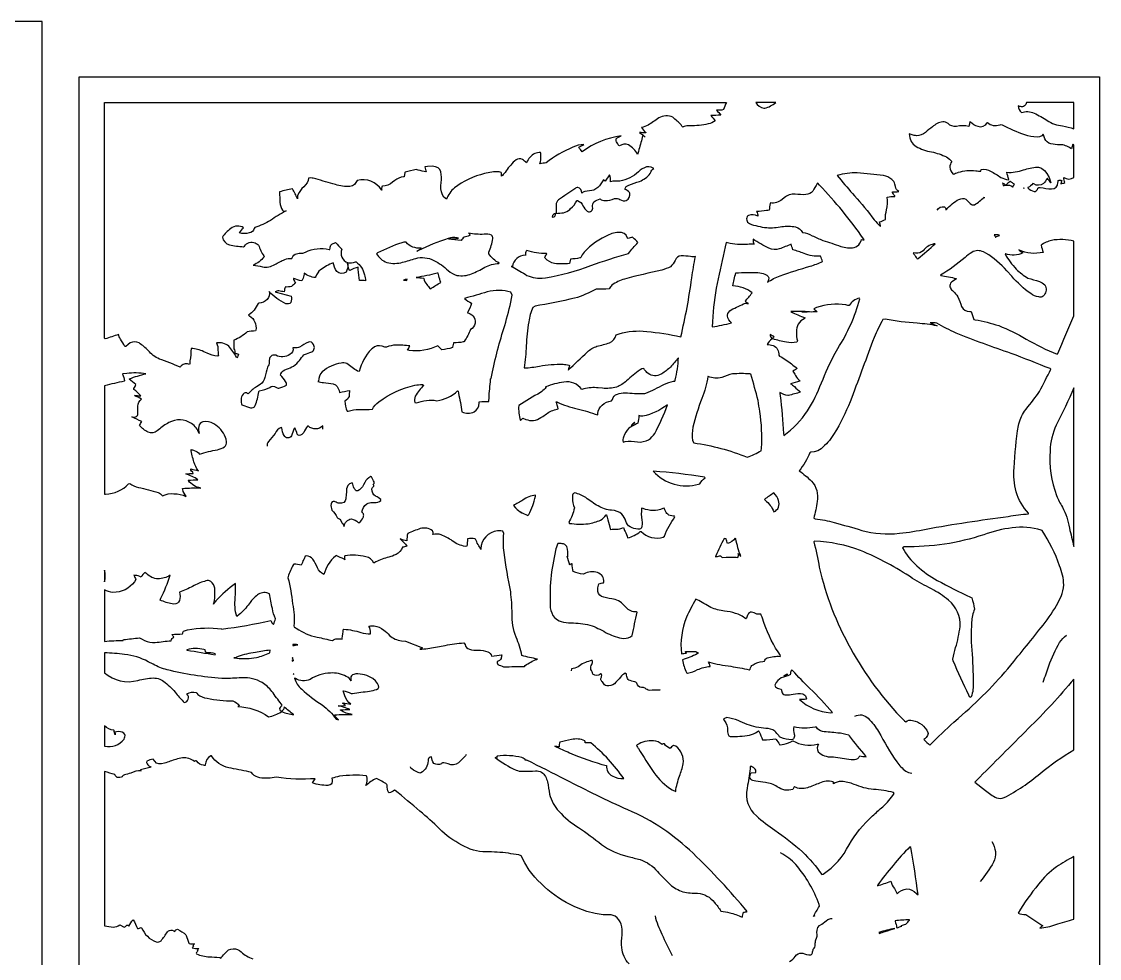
# Model space of a CAD drawing. Extents: x 1.4 to 96.1, y 1 to 80.1.
# Drawn here: x 52.53 to 73.66, y 61.79 to 80.15 of the extents above; entities that cross this region are included whole.
import ezdxf

# ---------------------------------------------------------------- set-up
doc = ezdxf.new("R2010")
doc.units = 0
doc.linetypes.add('0', pattern=[0])
doc.layers.add('1', color=7, linetype='0')

msp = doc.modelspace()

# ---------------------------------------------------------------- linework, layer by layer
at = {"layer": '1'}
for points in [[(52.935673, 80.146736), (22.935673, 80.146736), (22.935673, 80.118958), (22.921783, 80.118958), (22.921783, 42.118965), (52.921783, 42.118965), (52.921783, 42.146744), (52.935673, 42.146744)], [(53.658428, 79.063171), (73.65844, 79.063171), (73.65844, 42.063171), (53.658428, 42.063171)], [(72.177856, 76.87899), (72.182831, 76.883568), (72.170959, 76.884499)], [(57.850315, 67.675064), (57.852451, 67.675941), (57.839401, 67.682526), (57.837242, 67.68158), (57.837177, 67.675362)]]:
    msp.add_lwpolyline(points, close=True, dxfattribs=at)
for points in [[(58.050533, 75.12278, -0.049595), (58.020737, 75.069229, -0.049245), (57.865051, 75.11097), (57.859329, 75.110138), (57.859703, 75.09993, 0.077264), (57.902355, 75.025192, 0.053317), (57.823505, 74.955223, -0.051229), (57.700489, 74.94706, 0.032043), (57.675652, 74.854752, -0.094508), (57.57077, 74.874664, -0.004798), (57.502247, 74.855324, 0.045512), (57.519211, 74.846756), (57.817642, 74.77002, -0.144797), (57.80682, 74.643379, -0.321321), (57.709084, 74.620293, -0.102486), (57.382565, 74.858162, -0.29112), (57.344238, 74.705017, -0.218064), (57.178814, 74.631302), (57.164391, 74.623245, -0.149543), (56.980057, 74.396164), (56.999985, 74.381485, -0.299692), (57.121857, 74.101738), (57.114746, 74.087318, 0.034607), (56.950001, 74.068398), (56.95145, 74.067696), (56.952896, 74.066971, -0.097097), (56.691734, 73.904053), (56.688377, 73.893074, -0.023697), (56.688938, 73.741592), (56.69096, 73.733688, -0.31141), (56.703384, 73.6408, -0.148226), (56.783772, 73.629059, -0.024896), (56.752277, 73.561607), (56.740845, 73.575356, 0.060445), (56.59058, 73.784485, 0.233806), (56.350258, 73.851318, -0.129713), (56.379932, 73.700958, 0.049421), (56.389767, 73.60186), (56.375263, 73.59407, -0.100278), (56.166565, 73.650055), (56.100761, 73.679726, 0.114384), (55.853909, 73.741806, -0.023086), (55.831146, 73.497749), (55.829933, 73.468887), (55.830574, 73.440002), (55.824337, 73.429489, 0.292603), (55.65855, 73.401878), (55.649052, 73.390221), (55.641052, 73.37748, 0.008624), (55.230534, 73.536217, -0.110827), (55.012527, 73.701279, 0.053958), (54.832359, 73.849937, 0.24202), (54.659595, 73.850044), (54.616169, 73.823318), (54.570377, 73.78434), (54.551552, 73.781693, 0.053782), (54.466908, 73.926117, -0.077736), (54.431561, 74.018013, -0.010001), (54.166096, 73.929512), (54.158424, 73.94603), (54.158428, 78.563171), (66.304878, 78.563171), (66.348244, 78.559105, 0.058383), (66.28981, 78.421715, -0.107413), (66.152763, 78.411949, -0.018889), (66.236412, 78.313087, 0.004024), (66.039314, 78.304039, -0.080648), (66.124336, 78.203781, -0.119558), (65.990341, 78.143326, -0.0675), (65.630745, 78.106995, 0.036114), (65.516472, 78.093315), (65.499107, 78.085564), (65.49012, 78.078468, 0.06816), (65.33812, 78.232841), (65.317924, 78.252426), (65.298637, 78.272911, 0.223538), (65.020584, 78.260513, -0.03221), (64.813332, 78.118568, -0.053485), (64.682892, 78.069801, 0.097301), (64.76545, 77.972923), (64.766174, 77.968834, -0.034458), (64.641296, 77.97506, -0.064276), (64.753372, 77.882744, 0.115127), (64.70285, 77.911064, -0.03205), (64.630066, 77.64212), (64.620483, 77.600975), (64.612999, 77.559395), (64.6063, 77.545631, 0.126721), (64.428711, 77.730064, 0.273526), (64.253014, 77.712555), (64.239418, 77.716194, -0.004907), (64.191986, 77.791878, -0.115452), (64.182678, 77.85228, -0.003347), (64.281128, 77.906212, 0.126167), (63.517254, 77.596779, -0.00882), (63.453979, 77.685349, 0.038876), (63.552917, 77.741623, 0.089376), (63.337879, 77.68396, 0.076552), (62.813244, 77.376312, 0.017527), (62.689224, 77.362671, 0.147579), (62.708, 77.513405, -0.033437), (62.709805, 77.570297), (62.703964, 77.581993, 0.243181), (62.49622, 77.488266, 0.090626), (62.427933, 77.380905, 0.022286), (62.346451, 77.444229, 0.269336), (62.224026, 77.437088), (62.192268, 77.414932, 0.051443), (62.006367, 77.192162, -0.038961), (61.935669, 77.116287, 0.177028), (61.929546, 77.192223), (61.893806, 77.20015, 0.085889), (61.602276, 77.168648, 0.103462), (61.014408, 76.889992, 0.125181), (60.857197, 76.666336), (60.809826, 76.707092), (60.778316, 76.754883, -0.134374), (60.754539, 76.991447, 0.077391), (60.747204, 77.204239), (60.727184, 77.245544), (60.693859, 77.278381), (60.644314, 77.301201), (60.575626, 77.312454), (60.484886, 77.310593), (60.434776, 77.300522, 0.044583), (60.462456, 77.200912, -0.004491), (60.304504, 77.235115, 0.166523), (60.264462, 77.248146, 0.029639), (60.046413, 77.195709), (60.044083, 77.190193), (60.027069, 77.108154), (60.014782, 77.103569, 0.150234), (59.848289, 77.033981), (59.802284, 76.998947, -0.169735), (59.604923, 76.920036), (59.594627, 76.916214, 0.162789), (59.588795, 76.845161, 0.328495), (59.107807, 77.03347), (59.083672, 76.995827), (59.055973, 76.956261), (59.0163, 76.930389), (58.966293, 76.916534, -0.099774), (58.681297, 76.952934, -0.007446), (58.296516, 77.065948, 0.025228), (58.198631, 77.083763), (58.156059, 77.081406, -0.193421), (58.061161, 76.910927, 0.097762), (57.945766, 76.753975, 0.109995), (57.938423, 76.677094, 0.018775), (57.840263, 76.870209, 0.028552), (57.588806, 76.812019), (57.582947, 76.797897, -0.044024), (57.594364, 76.606659, 0.109228), (57.641682, 76.448929, 0.228874), (57.718552, 76.43779, 0.033027), (57.40847, 76.252434, -0.057774), (57.104465, 76.11216), (57.092415, 76.093742, -0.289176), (56.991302, 76.00499, -0.150979), (56.79882, 76.010124, 0.002862), (56.882652, 76.107742, 0.326331), (56.630234, 76.09256, 0.079127), (56.466248, 75.923805, 0.274777), (56.603661, 75.771057, 0.022841), (56.878906, 75.734772), (56.901672, 75.744797, -0.389929), (57.110355, 75.808983, -0.094371), (57.174343, 75.768707, 0.069419), (57.281345, 75.555199), (57.282276, 75.538765, -0.142363), (57.067814, 75.375847, -0.042037), (57.252026, 75.341522, 0.175166), (57.493237, 75.386086, -0.011137), (57.690517, 75.48748, -0.116125), (57.827179, 75.502937), (57.835823, 75.516296, -0.281247), (57.91848, 75.598518, -0.108926), (58.025925, 75.611107, 0.128747), (58.093948, 75.629845, -0.17045), (58.562481, 75.681641), (58.573032, 75.683121, -0.031503), (58.593548, 75.769112, -0.07), (58.684322, 75.817749, 0.012088), (58.807335, 75.685463, 0.415455), (58.917992, 75.423965, 0.031343), (58.923203, 75.385033, 0.026286), (58.918938, 75.423355, 0.162113), (59.076519, 75.436829), (59.086666, 75.437263, -0.186899), (59.249828, 75.187492, -0.04084), (59.273212, 75.066879, 0.084464), (59.152832, 75.074638, 0.026628), (59.128723, 75.287262), (59.128265, 75.310158), (59.129803, 75.333, 0.062142), (58.963692, 75.271004), (58.95747, 75.273155, -0.048058), (58.92326, 75.383942, -0.137793), (58.892582, 75.240372, -0.391107), (58.707256, 75.2509, -0.091585), (58.638485, 75.423187, 0.053324), (58.389679, 75.283607, 0.132764), (58.297028, 75.150223), (58.285503, 75.129776, -0.123424), (58.067116, 75.21981, -0.104259)], [(66.922798, 78.563171, 0.231242), (67.082039, 78.449593), (67.099037, 78.450401, 0.13066), (67.312332, 78.563171)], [(73.15844, 78.563171), (72.226364, 78.563171, -0.480234), (72.109993, 78.480057, -0.094378), (72.065857, 78.496315, 0.198715), (72.129349, 78.364311, -0.217458), (72.378204, 78.351555, -0.051598), (72.635071, 78.205521, 0.106896), (72.932823, 78.103363, -0.036415), (73.15844, 78.045021)], [(73.15844, 77.726151), (73.158287, 77.734085, 0.029131), (73.133827, 77.745384), (73.110214, 77.654884), (73.096748, 77.660675, 0.177581), (72.881004, 77.732262, -0.030752), (72.70459, 77.751678, -0.227137), (72.590721, 77.852142), (72.570999, 77.909241), (72.555557, 77.93824), (72.527763, 77.907333), (72.486702, 77.889473), (72.434464, 77.883141, -0.080361), (72.195976, 77.930519, -0.041671), (71.759827, 78.116631), (71.728592, 78.124817), (71.707436, 78.118996, -0.279011), (71.464035, 78.163055), (71.444908, 78.153984, -0.404322), (71.279411, 78.091499, -0.123967), (71.128761, 78.177727), (71.119698, 78.180565, 0.002698), (71.099152, 78.093079, 0.091394), (70.855019, 78.092575, -0.222135), (70.69165, 78.147339, 0.15809), (70.586098, 78.184151, 0.135193), (70.385254, 78.084885, 0.009274), (70.246841, 77.97525, -0.14954), (70.071838, 77.911331, -0.088346), (69.986076, 77.926582), (69.930161, 77.949211), (69.940132, 77.865852), (69.967339, 77.797951), (70.009392, 77.743362), (70.063904, 77.699913, 0.083468), (70.366226, 77.593964, -0.059029), (70.662483, 77.49437), (70.72184, 77.454048), (70.762886, 77.407082, 0.115011), (70.724304, 77.293678, 0.152912), (70.788635, 77.158646, -0.003196), (70.890862, 77.190987), (70.889839, 77.19381, -0.10787), (71.235512, 77.221214, 0.00168), (71.33429, 77.214821), (71.341255, 77.249573, -0.162987), (71.524696, 77.215828, -0.028494), (71.726624, 77.092995, 0.103303), (71.877075, 77.048721), (71.880173, 77.054443, 0.032046), (71.841011, 77.193275, 0.100706), (72.172905, 77.241623, -0.062008), (72.436714, 77.295197, -0.113355), (72.530899, 77.268944), (72.580299, 77.231125), (72.626564, 77.172707), (72.669838, 77.090569), (72.70755, 76.989609, -0.011202), (72.637146, 77.072487), (72.630943, 77.073135, -0.087569), (72.560677, 76.973145, -0.323417), (72.370857, 76.965828), (72.351006, 76.974846, -0.151455), (72.256897, 76.895119), (72.256516, 76.888695, 0.139755), (72.378136, 76.818642, 0.322527), (72.442505, 76.85936), (72.451317, 76.882484), (72.467583, 76.898888), (72.498718, 76.897469, 0.031902), (72.721352, 76.867935, 0.413605), (72.845924, 76.992828), (72.84626, 77.009666), (72.849129, 77.035889, -0.053052), (72.920738, 77.035019, -0.001858), (72.901695, 76.970078, 0.077117), (72.978157, 76.991295, -0.052173), (72.959763, 77.091736, 0.297599), (73.15844, 77.091316)], [(63.008976, 76.468582, -0.047439), (63.006367, 76.39106), (62.998055, 76.384689, 0.34404), (62.930592, 76.323105), (62.933941, 76.314178, 0.37778), (63.005493, 76.386223, -0.020853), (63.155132, 76.402481, 0.161096), (63.274429, 76.468063), (63.292358, 76.484077, 0.128554), (63.412369, 76.63604, -0.206621), (63.425915, 76.640335, -0.224007), (63.533737, 76.537933, 0.085828), (63.619465, 76.429367, 0.693821), (63.721416, 76.515671, -0.209319), (63.748146, 76.612953, -0.074829), (63.872684, 76.675659, 0.256811), (63.969219, 76.638901, 0.091282), (64.152336, 76.680016, -0.214146), (64.259346, 76.658966, 0.184766), (64.384315, 76.640297, 0.317387), (64.453354, 76.786217), (64.447853, 76.79641, 0.10385), (64.353363, 76.863258, -0.241301), (64.434181, 76.942268, -0.037487), (64.642365, 77.016617, 0.127734), (64.854042, 77.167435), (64.861069, 77.180298), (64.866562, 77.193893, -0.216689), (64.921722, 77.270515), (64.870857, 77.29319), (64.824646, 77.302063), (64.782249, 77.299164, 0.136729), (64.624718, 77.201378, -0.147778), (64.25473, 77.021629, 0.060338), (64.074524, 77.010025, 0.154755), (64.054565, 77.143539), (63.972675, 77.020927), (63.970619, 77.020309), (63.939053, 77.047134, 0.036089), (63.88652, 76.965355, -0.123372), (63.750256, 76.845352, -0.026971), (63.568661, 76.816986, 0.114129), (63.509029, 76.788315, 0.373799), (63.435257, 76.897026, 0.269741), (63.375416, 76.870071, 0.000848), (63.056633, 76.655708, 0.226061), (63.008389, 76.551598, 0.059921)], [(68.519279, 77.133018), (68.558571, 77.084846, 0.017876), (68.859062, 76.734947, -0.011472), (69.24556, 76.264282, 0.014036), (69.364998, 76.132156, 0.08073), (69.348434, 76.220512, 0.019373), (69.461761, 76.270348, -0.070733), (69.485863, 76.459702, 0.084553), (69.495987, 76.704506, -0.057234), (69.648743, 76.722969), (69.645302, 76.729729, -0.129531), (69.604996, 76.795441), (69.603592, 76.809311, 0.0773), (69.724106, 76.820671, -0.249759), (69.658264, 76.914993), (69.647865, 76.958313, 0.225965), (69.586586, 77.051918, 0.126334), (69.426056, 77.131905, 0.010575), (68.912399, 77.181328, 0.077628)], [(67.13665, 76.110924, 0.06957), (67.43428, 76.131599, -0.074618), (67.700638, 76.126099, -0.207393), (67.838394, 76.013176, -0.102489), (68.028313, 75.952271, 0.007656), (68.236916, 75.859337, -0.010309), (68.587646, 75.742989, 0.120306), (68.851059, 75.720551, 0.186092), (68.960655, 75.80452), (68.984566, 75.853867), (68.995064, 75.878098, 0.075413), (69.043526, 75.869209), (69.030403, 75.892265, 0.043786), (68.168594, 76.942146), (68.136314, 76.979416), (68.12603, 76.972191, 0.004668), (68.039543, 76.825027, -0.233506), (67.905724, 76.757889, -0.05811), (67.694565, 76.767372, 0.206499), (67.479568, 76.692825), (67.439659, 76.660896, -0.212614), (67.208199, 76.592796), (67.202209, 76.585602, 0.012736), (67.185272, 76.448967, -0.029691), (67.131569, 76.446609, -0.050977), (66.937302, 76.426193, -0.155326), (66.960487, 76.333862, 0.20338), (66.779785, 76.350357), (66.76873, 76.343239, 0.501789), (66.796654, 76.189064, 0.069314)], [(71.768524, 76.93605, 0.088696), (71.8153, 76.944992, 0.054388), (71.759598, 76.984673, -0.060268)], [(71.989677, 76.9506), (71.99366, 76.956474, -0.017035), (71.909393, 77.014153), (71.89872, 77.013382, 0.010491), (71.825806, 76.943039, -0.181818), (71.962029, 76.912262), (71.969139, 76.911079, -0.140202)], [(60.311066, 75.660324), (60.276726, 75.643501, 0.054168), (60.363636, 75.712997, -0.268755), (60.066032, 75.826195, 0.088867), (59.982067, 75.814064, 0.030626), (59.509724, 75.616798), (59.489307, 75.599686, 0.172808), (59.688599, 75.42762, 0.134629), (60.00013, 75.433319, 0.029026), (60.255341, 75.50721, -0.193079), (60.612431, 75.4664, -0.077023), (60.893345, 75.269882, 0.099315), (61.064728, 75.174812, 0.151142), (61.350239, 75.207504, 0.057455), (61.608913, 75.333252, -0.110921), (61.885906, 75.408882), (61.894173, 75.413261, -0.129372), (61.689781, 75.599297), (61.686481, 75.62664, 0.075178), (61.767349, 75.895477, 0.220323), (61.739342, 75.960167, 0.143257), (61.599171, 75.978706, -0.051927), (61.290623, 76.000114, -0.368256), (61.315693, 75.958427), (61.309223, 75.952591, -0.06049), (61.20591, 75.921043, 0.124759), (61.146454, 75.858086, -0.036429), (60.896824, 75.888634, 0.02147), (61.093689, 75.900841), (61.066933, 75.912766, 0.099821), (60.892982, 75.897675, 0.040914)], [(62.414902, 75.634483, 0.198713), (62.414665, 75.571045), (62.398712, 75.567947, 0.356951), (62.150501, 75.348595), (62.128014, 75.349869, -0.035729), (62.398201, 75.195145, 0.153807), (62.733624, 75.122345), (62.800747, 75.128876, 0.049729), (63.689201, 75.368553, -0.015415), (64.430229, 75.604965, -0.031599), (64.612701, 75.819656, -0.020353), (64.514557, 75.917938), (64.508064, 75.919884, -0.019488), (64.414078, 75.897682), (64.406677, 75.906311), (64.383957, 75.961525), (64.344994, 75.997307), (64.292267, 76.015503, 0.130792), (64.042892, 75.968254, 0.112932), (63.557854, 75.63044), (63.51865, 75.57534), (63.495655, 75.524521), (63.484089, 75.514984), (63.474323, 75.514961, -0.030038), (63.288155, 75.49292), (63.270737, 75.409988), (63.266956, 75.40435, -0.055182), (62.976353, 75.406555, -0.15057), (62.791119, 75.510452), (62.785725, 75.523026, 0.007452), (62.824802, 75.59922), (62.817589, 75.603142, -0.093536), (62.434517, 75.662788, 0.085485)], [(66.757256, 75.781647, -0.080966), (66.370346, 75.810547), (66.341385, 75.820847, 0.001515), (66.181686, 75.105682, 0.026019), (66.077293, 74.367592), (66.07196, 74.265404), (66.069717, 74.163689, 0.013317), (66.445633, 74.242332, -0.167314), (66.36557, 74.379616), (66.365845, 74.394173, -0.225308), (66.439804, 74.499176, -0.007998), (66.718178, 74.630264, 0.061808), (66.780388, 74.624817, -0.143537), (66.712219, 74.667442, 0.046296), (66.849541, 74.833023, 0.161786), (66.47229, 74.967407, -0.046538), (66.531105, 75.222359, -0.028372), (66.963959, 75.229309, -0.052031), (67.101059, 75.199989), (67.13842, 75.180435), (67.16423, 75.155106), (67.176346, 75.12336), (67.172684, 75.084526), (67.151123, 75.037971, -0.079554), (67.401894, 75.164688, -0.023154), (67.990234, 75.35466, 0.035645), (68.232277, 75.448708, 0.007003), (68.190384, 75.550278, -0.119165), (67.867508, 75.605347, 0.009444), (67.64917, 75.677414, -0.041041), (67.615555, 75.788162, -0.022133), (67.383476, 75.691505, -0.166025), (67.179535, 75.704414, -0.019518), (66.867737, 75.882118, 0.158305), (66.891922, 75.788147, -0.001811)], [(73.158432, 75.844879, 0.097464), (72.718285, 75.860504, 0.106936), (72.515228, 75.764313, -0.009218), (72.554253, 75.6259, -0.170941), (72.079361, 75.674316, 0.047459), (72.158958, 75.615349, -0.198432), (71.815735, 75.598755), (71.80864, 75.593666, 0.060347), (72.028702, 75.297104, 0.064218), (72.256828, 75.122604, 0.019187), (72.48027, 75.056091, -0.101157), (72.588097, 74.987518), (72.602638, 74.965576, -0.313325), (72.554672, 74.768326, -0.211071), (72.470047, 74.751106, -0.150314), (72.31337, 74.818024, -0.066574), (71.939262, 75.157761), (71.84053, 75.265556, 0.076599), (71.432297, 75.609802), (71.386261, 75.632652, 0.263075), (71.158043, 75.625023, 0.075732), (71.0242, 75.524521, -0.037801), (70.543945, 75.177765), (70.548325, 75.171295, -0.017483), (70.850693, 75.114281), (70.859138, 75.106598, 0.110123), (70.740044, 75.020355, 0.305603), (70.738091, 74.928955, 0.123849), (70.79184, 74.865028, -0.037231), (70.882675, 74.756706, -0.048834), (70.95771, 74.563499, 0.311756), (71.116318, 74.466217), (71.143555, 74.465729), (71.194954, 74.312454), (71.224541, 74.304947, -0.03607), (71.685257, 74.189392, -0.043179), (72.222366, 73.926048, 0.033402), (72.828644, 73.628563), (72.842079, 73.645706, -0.000473), (73.158455, 74.3825)], [(71.619347, 75.9263), (71.625648, 75.923935, -0.073026), (71.70182, 75.956718), (71.694984, 75.961395, 0.096707), (71.594551, 75.967751, -0.004036)], [(70.066658, 75.523911, 0.013972), (70.085014, 75.499725), (70.102333, 75.505959, 0.025286), (70.438614, 75.795654), (70.410912, 75.789513, 0.184374), (70.204224, 75.658607, -0.246952), (70.055634, 75.609673), (70.00946, 75.617119, 0.031851)], [(65.667587, 75.123489, -0.015899), (65.740265, 75.541893, -0.095657), (65.643684, 75.544174, 0.013244), (65.462242, 75.560493, 0.317769), (65.341057, 75.466629, -0.092227), (65.250549, 75.344643, -0.043028), (65.078522, 75.278419, 0.010957), (64.351578, 75.103096, 0.081638), (64.099869, 74.981445, 0.103958), (64.049416, 74.910889, -0.030286), (63.791199, 74.906654, -0.067807), (63.370628, 74.728401, -0.011983), (62.594471, 74.570267), (62.551617, 74.543976, 0.073963), (62.472141, 74.265381, 0.03835), (62.423431, 73.795593, -0.017585), (62.384331, 73.36261, 0.043305), (62.680992, 73.397377, -0.049677), (63.14341, 73.433128, -0.034342), (63.25827, 73.415367), (63.271179, 73.408173, -0.037768), (63.245625, 73.31916, 0.004727), (63.621075, 73.678177, -0.081309), (63.808746, 73.787903, 0.025491), (64.056885, 73.854256, 0.227509), (64.182251, 74.008568), (64.241676, 74.032524, -0.093614), (64.784225, 74.077026, -0.032425), (65.452934, 73.970558, 0.02455)], [(60.70927, 75.168526), (60.696136, 75.217674), (60.675293, 75.218735, -0.038412), (60.267525, 75.135689), (60.268799, 75.130219, -0.057309), (60.406052, 75.118202), (60.417717, 75.112854, 0.196947), (60.473747, 74.995232, -0.027878), (60.534878, 74.918549), (60.549583, 74.91288, -0.016538), (60.74564, 75.035828, -0.008272)], [(60.015232, 75.081131, 0.015815), (60.082287, 75.077248), (60.087109, 75.100586, 0.015061)], [(58.337177, 73.095825, 0.101179), (58.447273, 73.07576, -0.035553), (58.640759, 73.048988, -0.258203), (58.752846, 72.917053), (58.762081, 72.880524, -0.001199), (58.960377, 72.91935, 0.035696), (58.949821, 72.801697, -0.161262), (58.867882, 72.71048, 0.081884), (58.912296, 72.513947), (58.928612, 72.514725, -0.090198), (59.145741, 72.544121, 0.001459), (59.406982, 72.551491, -0.133877), (59.535355, 72.696167, -0.104097), (60.241238, 73.02459, -0.056258), (60.386074, 73.034248), (60.415848, 73.020081, 0.072287), (60.245506, 72.80751, 0.173496), (60.238667, 72.682236), (60.264275, 72.67868, -0.00184), (60.467148, 72.725731, -0.097326), (60.669781, 72.718063, 0.157663), (61.07626, 72.910568), (61.088825, 72.905052), (61.093533, 72.87001, -0.020867), (61.162373, 72.499069, 0.194872), (61.401573, 72.500832, 0.287237), (61.498249, 72.674438), (61.502792, 72.700424, -0.015635), (61.689194, 72.704544), (61.692268, 72.724854, -0.037465), (61.724285, 73.087067, 0.059109), (61.719486, 73.148514), (61.734447, 73.156479), (61.757908, 73.282112, -0.021229), (62.019444, 74.255676, 0.024766), (62.146358, 74.7855), (62.121513, 74.846306, 0.130847), (61.659168, 74.852577, -0.010923), (61.214951, 74.722939, 0.115021), (61.351978, 74.63076, -0.055666), (61.268143, 74.44294, -0.117329), (61.377266, 74.383453, -0.497148), (61.330395, 74.112206, -0.053255), (61.208542, 73.882141), (61.196777, 73.869644), (61.18689, 73.869942, -0.031068), (60.999268, 73.849876), (60.994934, 73.846024), (60.977917, 73.764969), (60.9757, 73.759033, -0.047982), (60.765079, 73.718636), (60.758755, 73.721123, -0.010262), (60.692726, 73.796707, -0.144821), (60.126278, 73.701897), (60.097935, 73.708679, 0.001665), (60.141422, 73.792343, 0.035433), (59.866463, 73.809944, 0.072674), (59.683033, 73.770721), (59.650524, 73.765503), (59.600052, 73.789696, 0.257358), (59.407406, 73.743492), (59.386707, 73.726555, 0.13364), (59.147182, 73.293236), (59.111687, 73.296173, -0.003263), (58.903145, 73.445152, 0.186688), (58.793709, 73.457542, 0.133522), (58.424694, 73.287033, 0.194937), (58.349514, 73.099884)], [(67.217964, 73.963974, -0.038011), (67.241196, 73.928947, 0.136715), (67.144707, 73.818848, -0.068681), (67.26178, 73.802834, -0.338376), (67.371986, 73.609756), (67.386955, 73.589371, -0.075021), (67.509659, 73.521614, -0.028983), (67.73037, 73.350586, -0.068196), (67.649643, 73.298668, -0.064909), (67.698418, 73.213486, 0.081635), (67.791634, 73.100159), (67.781097, 73.099297, 0.004464), (67.603134, 73.052208, -0.091815), (67.680115, 72.994423, -0.001441), (67.799591, 72.885986, 0.007255), (67.562843, 72.818123), (67.548309, 72.818413, -0.073553), (67.394394, 72.877441), (67.392517, 72.857681), (67.400223, 72.813225, -0.019058), (67.463737, 72.076614), (67.474182, 72.036095, 0.078457), (67.935898, 72.518608, 0.047017), (68.209061, 73.068428, -0.020859), (68.475677, 73.648521), (68.531067, 73.74276, 0.071625), (68.963692, 74.714081), (68.953934, 74.728271, 0.206771), (68.751419, 74.586708), (68.727402, 74.586761), (68.689026, 74.596794, 0.116192), (68.111916, 74.544586), (68.073425, 74.527847), (68.05687, 74.515892, -0.029913), (68.122124, 74.463554), (68.119232, 74.460182, -0.03047), (67.825783, 74.462944), (67.927811, 74.462975, 0.005585), (67.609528, 74.465652, 0.043964), (67.893082, 74.343819), (67.872086, 74.325867, 0.308594), (67.717735, 74.069267, 0.068449), (67.739777, 73.89006), (67.727531, 73.864212, -0.10337), (67.520851, 73.867767, -0.024682), (67.256233, 73.928268, -0.411701), (67.280289, 73.969757, 0.00116), (67.201591, 74.016174, 0.210322)], [(70.087669, 74.236481, -0.029485), (69.457642, 74.314583), (69.41478, 74.311058, 0.03214), (69.240517, 73.955383, 0.001397), (68.804611, 72.781311, -0.032423), (68.504944, 72.147812), (68.447685, 72.05571, -0.090518), (68.200699, 71.778687), (68.135216, 71.740128), (68.068527, 71.716995), (68.000816, 71.710838), (67.980492, 71.696457, -0.077082), (67.77063, 71.347382, -0.0412), (68.015823, 71.143875, -0.231606), (68.126114, 70.745689, -0.038469), (68.057152, 70.415657), (68.087273, 70.40535, -0.046353), (68.45977, 70.332085, -0.00941), (68.998009, 70.179237, 0.095803), (69.737038, 70.122704, 0.031095), (70.26017, 70.205894, -0.011675), (71.871033, 70.453018, -0.027), (72.269676, 70.501602), (72.26606, 70.514389, -0.109415), (72.023232, 70.936508, -0.076953), (71.985588, 71.405945, -0.025633), (72.070183, 72.230988, -0.096564), (72.190613, 72.511574, 0.004127), (72.455727, 72.861732), (72.481583, 72.901741, 0.020644), (72.702347, 73.335396), (72.690163, 73.347267, 0.002996), (71.929588, 73.644913, -0.015358), (70.847046, 74.04554, -0.030289), (70.473267, 74.238022, 0.060462), (70.343536, 74.246506, 0.022052), (70.476654, 74.186134, 0.026878)], [(57.603241, 73.219345), (57.609829, 73.245193, -0.204937), (57.724823, 73.334343, 0.012865), (57.861855, 73.398315, 0.022776), (57.980812, 73.507133, -0.05076), (58.065311, 73.616158), (58.078526, 73.625076, -0.01916), (58.218719, 73.678558, 0.477021), (58.25021, 73.821274, 0.375327), (58.153938, 73.86882, 0.048197), (57.980259, 73.769066, -0.074045), (57.931004, 73.753212), (57.84832, 73.753212, -0.356709), (57.789463, 73.625023, -0.264916), (57.513077, 73.608856, 0.44935), (57.391853, 73.544373, 0.12754), (57.384533, 73.477646, -0.1632), (57.351242, 73.377441, 0.031317), (57.301228, 73.17215, -0.173355), (57.205692, 73.037468), (57.135708, 72.993088, 0.083004), (56.971275, 72.853783), (56.957321, 72.861778, 0.401481), (56.896404, 72.864594, 0.276081), (56.837013, 72.766808, 0.050208), (56.838215, 72.658997, 0.203654), (56.864429, 72.62883, -0.013114), (57.018028, 72.579681, 0.311209), (57.110558, 72.622574, 0.050584), (57.181812, 72.895416), (57.190186, 72.909523, 0.053668), (57.398712, 72.978661, -0.395738), (57.516075, 72.98365, 0.09424), (57.571697, 72.964752, 0.062589), (57.722065, 73.022011, 0.262266), (57.706223, 73.093819, 0.078169)], [(62.818066, 72.460342, -0.118253), (63.031593, 72.550827), (63.048088, 72.558281, 0.034825), (63.010494, 72.697906), (63.023727, 72.695358, 0.056578), (63.423134, 72.560707, -0.019654), (63.823757, 72.440636), (63.827866, 72.4674, -0.21595), (63.9114, 72.632187, -0.16039), (64.095154, 72.715477), (64.111343, 72.743446, -0.269822), (64.209015, 72.848366, -0.088467), (64.361427, 72.874084, 0.016221), (64.723595, 72.857407), (64.744392, 72.860451), (64.764862, 72.865219, 0.028535), (65.122787, 73.037888, -0.065067), (65.310791, 73.101738), (65.334724, 73.101089), (65.342728, 73.123344, 0.047712), (65.406288, 73.561279, -0.015975), (65.248718, 73.378448, -0.052371), (65.078323, 73.245285), (65.033714, 73.224709, -0.309278), (64.789078, 73.273705, -0.076071), (64.726364, 73.347092), (64.688736, 73.344131), (64.65313, 73.324615, 0.047078), (64.389435, 73.106682, -0.082494), (64.194832, 72.987495, -0.096648), (63.915665, 72.964615), (63.835472, 72.970459, 0.099695), (63.55064, 72.948898), (63.510475, 72.940781, 0.29307), (63.161591, 73.083862, 0.061173), (62.802872, 72.989159), (62.809204, 72.983513), (62.806839, 72.977005), (62.796444, 72.960907, -0.054603), (62.700745, 72.881737, 0.008606), (62.275177, 72.624733, 0.095321), (62.30711, 72.332558), (62.31139, 72.332893, 0.041289), (62.356152, 72.379784), (62.413624, 72.354248, 0.258055), (62.71146, 72.388748), (62.746693, 72.411621)], [(54.158428, 70.890259), (54.178284, 70.886909, 0.181593), (54.628803, 71.088287), (54.650536, 71.100021, 0.101157), (54.820389, 71.019775, -0.030761), (55.20647, 70.919601, -0.109669), (55.294495, 70.854637, -0.143481), (55.517124, 70.897072, -0.092287), (55.751842, 70.845192), (55.758846, 70.846451, -0.139446), (55.690598, 70.979424), (55.685722, 70.989853), (55.684624, 70.999229, -0.040296), (56.04213, 71.00737, -0.176473), (55.799156, 71.153397), (55.796471, 71.16172, -0.012016), (55.988224, 71.17086, 0.066137), (55.750816, 71.285118, -0.047077), (55.88792, 71.293648), (55.892628, 71.296425, 0.302341), (55.862892, 71.338371, -0.350566), (55.847965, 71.382256, -0.018477), (55.996647, 71.34687, -0.112963), (55.908531, 71.5186, -0.03473), (55.851921, 71.765923, 0.068241), (55.913849, 71.745995, -0.123982), (56.019566, 71.675011, -0.037858), (56.369396, 71.756165, 0.082268), (56.50956, 71.818016, 0.230341), (56.549065, 71.914635), (56.539406, 71.96698), (56.526634, 71.999535, 0.174692), (56.296745, 72.266838, 0.166333), (56.0858, 72.308266, 0.308575), (56.005486, 72.21257, 0.122813), (56.01041, 72.075745, 0.180423), (55.863052, 72.269951, 0.283537), (55.415405, 72.289467, 0.080224), (55.216709, 72.150291), (55.186039, 72.126266, -0.320052), (55.010677, 72.103333, -0.100997), (54.841343, 72.232071, -0.002808), (54.884968, 72.310791, 0.008033), (54.6931, 72.401459, 0.193129), (54.784225, 72.40992, 0.190692), (54.808853, 72.448219, 0.019348), (54.809311, 72.615021, -0.213253), (54.88224, 72.751732, 0.003239), (54.742939, 72.820557, -0.00226), (54.867916, 72.815559, 0.019129), (54.73296, 72.941513, -0.161936), (54.730988, 72.955933, 0.060419), (54.771996, 73.035881, -0.009744), (54.638813, 73.143456), (54.642834, 73.150177, -0.026213), (54.965916, 73.24649, 0.066759), (54.592117, 73.252831), (54.515808, 73.246429), (54.509201, 73.239151, -0.057763), (54.546051, 73.107201), (54.54187, 73.101616, 0.015878), (54.158428, 73.010078)], [(67.000633, 72.507431, 0.010515), (66.967026, 72.723, 0.007111), (66.826218, 73.236061), (66.806572, 73.24556, 0.028405), (66.467339, 73.244514, 0.044695), (66.255333, 73.175545, -0.193831), (65.98658, 73.196602), (65.98175, 73.195671, -0.060881), (65.863342, 72.764336, 0.03054), (65.688477, 72.199745, 0.076287), (65.681877, 71.941025), (65.707054, 71.891365, -0.064178), (66.754013, 71.611847, 0.033024), (67.029945, 71.739685), (67.035995, 71.792755, 0.05077)], [(73.158432, 72.971184, -0.016336), (72.813309, 72.24176, 0.100869), (72.69088, 71.735016, 0.10591), (72.817352, 70.860008, 0.038547), (72.931435, 70.636795, -0.077876), (73.069817, 70.224167, 0.012042), (73.15844, 69.865555)], [(64.496964, 72.217926, -0.005419), (64.435616, 72.184433, 0.083611), (64.32605, 72.007851, 0.123485), (64.322365, 71.907272), (64.358543, 71.917984, -0.080043), (64.605415, 71.910889, 0.144442), (64.821442, 71.955109, 0.096034), (64.94017, 72.076782, 0.042291), (65.189636, 72.639626, -0.112611), (64.705696, 72.416153, -0.114861), (64.632431, 72.42881, 0.002909), (64.611732, 72.278931, 0.016726)], [(64.553734, 72.298042, 0.047244), (64.477463, 72.230431, 0.005358)], [(59.223663, 70.433174, 0.418629), (59.200489, 70.538124, -0.182281), (59.295601, 70.696953, -0.163745), (59.4049, 70.72628), (59.447788, 70.72332, 0.228036), (59.569969, 70.763847, 0.236223), (59.569489, 70.784645, 0.098984), (59.470314, 70.848862, -0.278202), (59.396133, 70.990685, -0.189766), (59.432171, 71.042992, 0.54107), (59.420006, 71.071831, 0.318653), (59.439335, 71.127579, -0.038163), (59.391029, 71.228073), (59.375484, 71.231216, 0.177889), (59.2589, 71.118561), (59.230312, 71.069725, -0.153144), (59.120987, 70.953033, -0.361702), (59.066162, 70.977493, -0.114893), (59.020237, 71.085548), (59.007248, 71.110039), (58.956749, 71.091446), (58.924553, 71.057732, 0.141237), (58.896446, 70.919815, -0.024964), (58.884998, 70.798347), (58.870754, 70.755516), (58.844196, 70.72477), (58.800953, 70.709984), (58.736641, 70.715057, -0.039815), (58.660755, 70.746185, 0.477252), (58.596664, 70.696487, 0.127434), (58.613026, 70.575523, -0.066588), (58.717789, 70.432083, 0.181018), (58.770348, 70.403252), (58.81226, 70.319557, -0.110062), (58.855465, 70.251984, -0.35735), (58.995491, 70.403069, -0.134064), (59.129398, 70.334473, 0.263303), (59.157562, 70.335312, 0.085099)], [(65.927284, 71.211327), (65.914223, 71.218605, 0.025238), (64.912132, 71.336487, 0.281541), (65.802223, 71.082664), (65.822685, 71.092293, -0.037258)], [(62.30854, 70.542152, 0.005476), (62.453506, 70.471245), (62.471985, 70.489166, 0.066855), (62.60252, 70.846786), (62.602253, 70.865555, 0.153077), (62.357384, 70.772766, -0.018931), (62.170078, 70.664803), (62.214516, 70.619141, 0.095528), (62.338173, 70.522919, -0.012895)], [(63.327068, 70.814888, 0.124917), (63.365379, 70.620605, -0.076883), (63.254395, 70.33152), (63.271114, 70.315819, 0.057601), (63.634045, 70.309906, 0.070829), (63.881157, 70.380798, 0.12232), (63.986588, 70.48082), (63.997047, 70.484375, 0.057999), (64.023766, 70.387527, -0.027511), (64.069679, 70.200027), (64.083534, 70.199173, -0.02056), (64.184837, 70.202087, 0.08252), (64.330887, 70.233368, 0.100443), (64.359871, 70.159477, -0.034575), (64.410538, 70.030357, 0.106049), (64.654579, 70.153709), (64.673454, 70.155411, 0.282794), (65.109505, 70.049171), (65.132294, 70.068787, -0.057588), (65.336266, 70.445), (65.330223, 70.454254, -0.071833), (65.217857, 70.479141, -0.172015), (65.151733, 70.553703), (65.13868, 70.581482), (65.125954, 70.614548), (65.100632, 70.606644, -0.200799), (64.713516, 70.608162), (64.685051, 70.616257, 0.069699), (64.688446, 70.378319, -0.150501), (64.680466, 70.22683, -0.192229), (64.645203, 70.201927), (64.61113, 70.199509, -0.066698), (64.459053, 70.247665, -0.194024), (64.374657, 70.360779, 0.068463), (64.2994, 70.494446, 0.17345), (64.096855, 70.572029, -0.115533), (63.832054, 70.657425, -0.031632), (63.587757, 70.820396, 0.077369), (63.374149, 70.913734, 0.131738), (63.332565, 70.885857, 0.019084)], [(67.090919, 70.784859), (67.104362, 70.769981, -0.141471), (67.276955, 70.539299, 0.394), (67.367645, 70.762276, 0.142189), (67.273743, 70.913727, -0.003814)], [(60.389393, 67.877968, 0.041027), (60.336025, 67.848953, 0.037132), (60.644276, 67.890678), (60.830898, 67.926544, -0.040031), (61.197803, 67.972694), (61.22221, 67.943207, 0.338358), (61.309639, 67.851341, 0.08735), (61.478344, 67.83213, -0.082768), (61.670532, 67.802032, -0.227177), (61.744488, 67.714523, 0.004977), (61.943733, 67.738556, 0.056356), (61.932762, 67.665993, -0.144486), (61.851017, 67.610588, 0.093802), (61.864182, 67.552979, -0.00549), (61.975361, 67.505051), (61.988659, 67.503296, -0.01361), (62.388912, 67.513626), (62.404377, 67.529709, -0.090568), (62.63052, 67.650414), (62.641205, 67.658661, -0.024235), (62.338978, 67.72554, 0.059042), (62.222309, 68.084557, -0.099705), (62.145142, 68.549446, 0.02766), (62.117561, 68.97744, -0.017425), (61.986546, 69.744499, -0.043914), (61.980808, 70.116646), (61.965347, 70.1604), (61.922825, 70.16964, 0.366787), (61.538719, 69.88295, 0.056967), (61.533012, 69.806435, -0.027817), (61.42622, 70.004692), (61.417423, 70.012589, 0.096518), (61.27401, 70.012154, -0.023257), (61.258011, 69.86879), (61.225979, 69.865822, -0.132853), (60.973469, 69.974541, 0.050842), (60.755547, 70.093361, 0.139294), (60.592075, 70.098434, 0.20997), (60.587383, 70.172379, 0.225433), (60.3451, 70.215553, 0.008493), (60.099045, 70.12101, 0.065329), (60.081913, 69.975433, -0.070584), (59.948738, 70.011124, -0.05808), (60.083351, 69.870003, 0.005753), (59.994404, 69.847183, -0.206277), (59.869961, 69.708008, -0.083532), (59.73048, 69.656967, 0.042318), (59.473358, 69.561829), (59.436138, 69.53727, 0.251066), (59.277645, 69.660378, 0.106424), (58.868355, 69.679359, 0.210308), (58.864288, 69.604553), (58.853313, 69.613594, 0.023175), (58.699715, 69.684044), (58.682552, 69.676041, 0.154026), (58.455463, 69.31498, -0.195625), (58.330448, 69.448296, 0.025108), (58.238464, 69.617958, 0.205086), (58.109425, 69.682907), (58.088085, 69.675194, -0.111401), (58.06004, 69.607956, 0.035784), (58.011642, 69.495064, 0.024838), (57.866978, 69.520157), (57.857948, 69.508873, 0.023331), (57.753372, 69.274376), (57.749897, 69.252174, -0.034826), (57.843628, 68.738777, -0.064469), (57.870045, 68.306999), (57.873455, 68.284065), (57.894791, 68.273476), (57.915592, 68.261871, 0.110849), (58.325474, 68.089806, -0.002136), (58.62529, 68.019463, -0.193849), (58.717762, 68.055168, -0.087276), (58.811558, 68.049683), (58.812645, 68.066414, 0.038716), (58.834023, 68.233589), (58.849411, 68.241249, -0.072077), (59.180069, 68.176201, 0.058353), (59.372467, 68.150787), (59.369434, 68.161858), (59.367607, 68.17318, 0.158871), (59.338337, 68.302498), (59.37022, 68.310036), (59.44051, 68.307411, -0.160963), (59.629814, 68.226326, -0.04167), (59.74007, 68.122276, 0.159146), (59.977146, 68.0159), (60.054863, 68.011597)], [(70.806488, 66.422256), (70.88588, 66.49411), (70.96566, 66.565536, 0.0468), (71.977325, 67.61013, 0.006786), (72.635193, 68.428436, 0.050984), (72.906677, 68.885864, 0.070526), (72.957733, 69.109146, 0.093383), (72.878174, 69.486412, 0.059567), (72.534233, 70.17643), (72.518234, 70.1856, 0.108067), (71.950043, 70.226524, 0.060712), (71.389801, 70.094429, -0.088588), (69.827507, 69.859802), (69.800003, 69.835251, 0.09452), (70.080032, 69.484032, 0.065151), (70.480225, 69.199768, 0.021227), (71.130852, 68.871765), (71.155815, 68.856293, -0.032071), (71.210503, 68.636475, 0.094849), (71.153412, 68.379921, 0.040694), (71.162575, 67.751541, -0.020507), (71.183548, 67.096985, -0.052675), (71.157089, 66.951294), (71.141121, 66.921082), (71.120766, 66.902718), (71.10006, 66.949753, -0.013349), (70.791962, 67.62323), (70.783592, 67.656494, -0.035369), (70.840057, 67.882301, 0.039815), (70.92659, 68.295067, 0.243765), (70.70163, 68.808983, 0.067064), (70.363625, 69.031914, -0.00448), (69.993416, 69.238434, 0.052306), (68.975227, 69.783852, 0.079079), (68.075768, 69.968735), (68.061188, 69.955956, -0.015704), (68.166412, 69.457458, 0.071667), (68.778809, 67.87043, 0.069652), (69.836609, 66.446045), (69.862152, 66.42878, -0.260191), (69.994698, 66.454575, -0.247737), (70.29599, 66.218872, -0.282039), (70.276848, 66.140617, -0.094113), (70.215454, 66.084793), (70.216927, 66.078934, 0.003561), (70.336449, 65.971283, -0.017509)], [(66.581062, 69.689369, 0.021081), (66.579796, 69.724106, -0.020778), (66.628326, 69.669449, -0.041245), (66.530792, 70.012016), (66.520554, 70.02388, -0.140346), (66.36573, 69.919785, 0.024964), (66.342125, 70.011452, 0.008811), (66.303894, 70.020409, 0.026008), (66.139595, 69.679253), (66.135483, 69.660484, 0.068154), (66.20993, 69.682632, -0.349559), (66.242889, 69.664612, 0.201215), (66.275963, 69.645172, -0.036768), (66.537407, 69.654007), (66.570511, 69.648346, 0.091344)], [(63.979294, 68.181114, 0.08171), (64.289368, 68.065216, 0.133391), (64.464531, 68.091522), (64.501541, 68.120377, -0.013644), (64.598557, 68.574493), (64.58165, 68.584831, -0.258126), (64.381401, 68.667671), (64.343369, 68.708282, 0.202053), (64.097229, 68.835678, -0.036802), (63.89719, 68.882896, -0.327809), (63.825874, 69.025726, -0.081019), (63.848309, 69.13472, -0.002821), (63.937771, 69.15258), (63.942802, 69.167305, 0.3678), (63.818367, 69.350677, 0.230134), (63.555332, 69.325333), (63.538776, 69.318214, -0.045308), (63.344284, 69.370834, -0.05582), (63.322037, 69.521576, 0.401768), (63.279892, 69.496895, -0.005557), (63.221466, 69.671463, -0.0755), (63.23912, 69.659294, 0.098662), (63.215908, 69.860947, 0.253388), (63.129524, 69.918137, 0.086613), (63.038525, 69.919579, 0.053853), (62.99823, 69.782814, 0.072863), (62.893761, 68.663818, 0.151411), (62.977707, 68.470703, 0.130287), (63.106445, 68.396774, 0.09446), (63.302475, 68.36805, -0.044552), (63.672192, 68.323059, -0.046933)], [(54.158428, 69.171257, 0.101814), (54.158428, 69.401222)], [(54.158428, 68.005196, -0.026988), (54.519421, 68.02002, 0.03984), (54.526775, 68.040169, 0.009915), (54.839993, 68.073669), (54.892578, 68.046234), (54.939205, 68.024315, 0.131193), (55.149609, 67.981468, -0.012848), (55.459579, 68.017326, -0.180538), (55.515568, 68.087799, 0.068045), (55.474575, 68.138962, -0.007858), (55.683331, 68.151375, -0.032984), (55.703735, 68.206146), (55.742836, 68.218285), (55.782452, 68.228615, -0.082226), (56.456017, 68.247902), (56.451702, 68.244675, 0.021794), (57.416943, 68.410393, 0.155571), (57.470451, 68.334099, -0.029595), (57.509544, 68.446182, -0.086777), (57.445961, 68.650528, -0.005576), (57.390007, 68.939011), (57.335503, 68.956276, 0.248528), (57.131771, 68.895096, 0.078203), (56.993275, 68.742966, -0.046496), (56.795761, 68.527679), (56.747135, 68.491447, -0.103017), (56.718811, 68.86113, 0.028717), (56.724834, 69.138359, 0.048791), (56.337521, 68.796425, 0.035869), (56.294014, 68.733047, 0.090239), (56.316338, 69.047737, 0.17556), (56.240013, 69.180519, 0.232657), (56.143143, 69.187569, 0.075133), (55.915287, 69.096916, -0.014311), (55.658264, 68.979485), (55.62748, 68.96994, -0.114117), (55.626755, 68.802353, -0.343275), (55.517162, 68.734978), (55.482544, 68.737595, -0.052975), (55.247169, 68.812347), (55.261353, 68.847794, 0.037529), (55.441509, 69.300224, -0.125792), (55.20216, 69.227798, -0.16551), (54.982101, 69.326401), (54.946659, 69.356812, 0.105186), (54.875202, 69.260002, 0.166062), (54.753956, 69.296867), (54.72963, 69.298859, -0.04974), (54.769341, 69.213875), (54.746414, 69.173744, -0.24737), (54.319565, 68.96505, -0.110368), (54.158428, 69.01506)], [(67.089386, 68.355537, -0.005497), (67.029381, 68.520569), (67.0196, 68.53997, 0.02196), (66.942818, 68.53804, 0.105799), (66.839516, 68.579399, 0.300496), (66.77018, 68.532112, 0.091567), (66.742508, 68.46051), (66.725029, 68.446983, 0.109055), (66.525085, 68.553596, 0.060187), (66.308739, 68.598518, -0.061003), (66.042465, 68.666901, 0.004221), (65.770027, 68.821419), (65.744431, 68.828125, 0.023496), (65.563995, 68.476524, 0.120521), (65.463043, 67.76268, 0.007842), (65.566147, 67.776428, -0.473426), (65.54464, 67.804184, 0.005248), (65.746704, 67.804253, 0.030364), (65.79126, 67.778259), (65.784042, 67.768326), (65.775238, 67.759773, -0.039089), (65.483185, 67.641434, 0.049687), (65.563446, 67.391472), (65.584305, 67.383842, 0.070709), (65.781029, 67.451172, -0.077376), (66.028427, 67.514351), (66.029968, 67.52002, 0.050456), (65.994064, 67.602615), (66.011559, 67.60025, 0.037913), (66.430923, 67.515915, -0.013462), (66.791992, 67.449333), (66.810905, 67.461342, -0.236756), (66.86779, 67.546249, -0.126236), (67.061058, 67.611748), (67.090813, 67.618263, -0.220741), (67.14579, 67.681183, -0.095266), (67.402931, 67.709862), (67.406738, 67.724945, -0.069787)], [(56.149502, 67.784233, -0.131478), (56.130238, 67.835762), (56.103508, 67.846077, 0.134144), (55.772331, 67.8396), (55.772549, 67.832199, -0.006293), (56.32177, 67.739449, 0.048601), (56.332989, 67.762253, 0.049022)], [(57.113628, 67.789192, 0.049742), (56.772373, 67.707855), (56.747562, 67.695503), (56.731834, 67.683167), (56.688625, 67.680588), (56.749329, 67.674751, 0.071951), (57.132454, 67.68924, 0.065422), (57.397507, 67.782707), (57.402634, 67.833534, 0.008076)], [(57.946384, 67.937325, 0.039481), (57.848415, 67.944733), (57.847054, 67.922302, -0.0053)], [(54.158428, 67.389862, 0.255198), (54.809978, 67.240799, -0.037), (55.111431, 67.288498, -0.178807), (55.346195, 67.196762, -0.071343), (55.562237, 66.980751, 0.017786), (55.71719, 66.807114, 0.63906), (55.770889, 66.973846, -0.197203), (55.954334, 67.002464), (55.967129, 66.987122), (55.983757, 66.964012, 0.135382), (56.166031, 66.890129, 0.049018), (56.674137, 66.837135, -0.11456), (56.802197, 66.747284, 0.038111), (56.767166, 66.726158, -0.152362), (57.369766, 66.527229, 0.108061), (57.620747, 66.625854), (57.631805, 66.627724, 0.081653), (57.866531, 66.568718, -0.040375), (57.67514, 66.722, -0.283736), (57.626137, 66.631187, -0.469707), (57.603642, 66.708107, -0.119484), (57.640167, 66.751686), (57.621498, 66.779816, -0.01899), (57.43642, 67.025185, 0.074624), (57.248604, 67.198013, 0.135623), (56.852428, 67.29113), (56.793373, 67.290054, -0.021689), (56.452511, 67.275612, -0.038995), (55.38121, 67.446693, -0.053522), (55.10638, 67.556953), (55.010536, 67.605331, 0.10058), (54.550011, 67.748833, 0.028033), (54.158428, 67.780067)], [(57.837078, 67.643555), (57.837204, 67.619263, -0.052705), (57.868313, 67.635429, -0.021272)], [(67.981712, 67.083374, -0.012709), (67.643074, 67.432693, -0.055717), (67.616493, 67.43837, 0.00327), (67.594887, 67.349861), (67.590347, 67.345825, 0.006803), (67.422264, 67.290482, 0.142336), (67.300758, 67.161636, 0.349407), (67.325226, 67.101105, 0.142068), (67.417313, 67.068954), (67.43782, 66.996582, 0.297791), (67.511345, 66.956268, 0.090641), (67.651604, 66.96904, -0.099434), (67.846466, 66.974426, -0.19963), (67.905746, 66.920006), (67.918381, 66.876221), (67.911362, 66.870071, -0.009351), (67.777565, 66.865555, 0.161525), (68.387146, 66.605209), (68.424355, 66.60804, 0.025092)], [(57.859554, 67.368675, 0.380695), (57.861351, 67.358604), (57.868515, 67.366486)], [(58.845291, 66.999077), (58.83831, 67.018089), (58.833412, 67.034065, -0.095836), (58.991913, 66.984543), (59.017765, 66.98008, -0.027226), (59.349285, 67.02681, 0.049725), (59.48877, 67.063805), (59.517139, 67.083748), (59.531227, 67.109245), (59.528793, 67.141304), (59.507565, 67.180992), (59.465309, 67.229309), (59.415241, 67.274185, 0.160355), (59.080036, 67.366249), (59.061176, 67.36245), (59.04282, 67.356705, 0.340112), (58.981705, 67.285141), (58.986477, 67.245285), (58.988594, 67.232765, 0.155104), (58.894573, 67.317764, 0.147264), (58.58551, 67.383972, 0.130369), (58.184158, 67.26049, -0.267137), (57.896919, 67.277069), (57.879593, 67.281197, 0.147754), (58.021381, 67.066574, 0.044587), (58.423233, 66.75843, -0.085465), (58.694004, 66.479614, -0.006952), (58.745564, 66.468529, -0.179043), (58.674313, 66.552132), (58.668999, 66.559158), (58.669636, 66.565178, -0.023764), (59.01252, 66.570457, -0.120402), (58.782944, 66.658844), (58.780338, 66.664345, -0.009731), (58.966152, 66.669846, 0.04962), (58.734226, 66.739815, -0.029653), (58.87394, 66.744919, 0.6013), (58.866508, 66.760597, 0.033855), (58.829758, 66.784683, -0.285315), (58.830822, 66.798653, -0.012227), (58.983677, 66.776672, -0.17654), (58.865051, 66.940559)], [(67.541634, 67.361427, 0.030933), (67.473267, 67.325256, 0.019107)], [(73.158432, 67.26458), (73.154442, 67.266121, -0.02798), (72.263626, 66.296097, -0.001575), (71.248085, 65.281754), (71.217361, 65.244781), (71.424133, 65.082314, 0.069194), (71.643471, 64.93869, 0.180249), (71.789284, 64.943672, 0.057653), (72.496445, 65.417076, -0.039498), (73.15844, 65.879639)], [(54.158428, 65.952446, 0.299839), (54.540501, 66.091896, 0.197139), (54.553989, 66.181679), (54.535255, 66.207718), (54.501869, 66.226334, 0.131063), (54.356808, 66.22699, -0.046764), (54.363773, 66.170372, 0.009323), (54.341702, 66.258759), (54.337376, 66.263802, -0.17745), (54.158428, 66.349648)], [(68.443306, 65.743507, -0.014347), (68.788773, 65.690903, 0.120999), (68.922104, 65.711105, 0.177051), (68.959206, 65.762276, 0.049313), (69.085152, 65.745628), (69.08152, 65.755844, -0.010081), (68.757301, 66.152763), (68.742775, 66.165146, 0.074907), (68.527969, 66.208, 0.003203), (68.227585, 66.238991, -0.227274), (68.112488, 66.324203), (68.087944, 66.326385, -0.130675), (67.668808, 66.332748, 0.153156), (67.675316, 66.18589, -0.118737), (67.670624, 66.106026, -0.251815), (67.62635, 66.076851, -0.093598), (67.412369, 66.118301, -0.120768), (67.372429, 66.158401, 0.007693), (67.295929, 66.246544, 0.155456), (67.121712, 66.298531, -0.009608), (66.932655, 66.3218, -0.049723), (66.575562, 66.453491, 0.056075), (66.357773, 66.512779, 0.030474), (66.289612, 66.484901), (66.298508, 66.467422), (66.308197, 66.450371, -0.177431), (66.366074, 66.261475, 0.115613), (66.392021, 66.152229), (66.418175, 66.140076, 0.051173), (66.80014, 66.16832, 0.084649), (66.952049, 66.232307), (66.972664, 66.251427), (66.980782, 66.248222), (66.985115, 66.234375, -0.044991), (67.053467, 66.073059), (67.071762, 66.075775, 0.038952), (67.315895, 66.093849), (67.319305, 66.083656, -0.01159), (67.387726, 65.986198), (67.390999, 65.976044), (67.402962, 65.975075), (67.477707, 65.991722, 0.084959), (67.647896, 66.054626, 0.189462), (68.127769, 65.991051), (68.148941, 65.987839), (68.137291, 65.961548, 0.374265), (68.17675, 65.812935, 0.192974)], [(63.270489, 65.822372, 0.041203), (63.997864, 65.570404, 0.323697), (64.109467, 65.36834, 0.13616), (64.33461, 65.315239, 0.069869), (63.685791, 66.018372, 0.06557), (63.574909, 66.01403, 0.331131), (63.572323, 66.057426, 0.17037), (63.306812, 66.079285, 0.020495), (63.082745, 66.029648, 0.108645), (63.065132, 65.938141, 0.006683), (62.984009, 65.949043, 0.005938)], [(64.621933, 65.906914, 0.012532), (64.922958, 65.433449, 0.088592), (65.281319, 65.096382), (65.352097, 65.061943, -0.061693), (65.428101, 65.365433, 0.025222), (65.499947, 65.605263, 0.28016), (65.355217, 65.948273), (65.309105, 65.963348, 0.098258), (65.239151, 65.904716, -0.096413), (65.130127, 65.994003, 0.396875), (65.087906, 65.982239, 0.186878), (64.917572, 66.054718, 0.179389), (64.596733, 65.975739), (64.581535, 65.961746, -0.025788)], [(66.410431, 62.687225, -0.060327), (66.652649, 62.599556, 0.055194), (66.682632, 62.698807, -0.004112), (66.754959, 62.710197, 0.028622), (65.691612, 63.853889, 0.038828), (65.101852, 64.33313, 0.049642), (64.411835, 64.703087, -0.012899), (63.201401, 65.291634, -0.000461), (62.435226, 65.678474, 0.015441), (62.416462, 65.670296, 0.161252), (62.33844, 65.728516, 0.089217), (61.851543, 65.758514, 0.331477), (61.846596, 65.714195, 0.021213), (61.814613, 65.726852, 0.04652), (62.222408, 65.482552, 0.098299), (62.350735, 65.458664, 0.024963), (62.606846, 65.468842, -0.100019), (62.722305, 65.440903, -0.203893), (62.835976, 65.251709, -0.027216), (62.878922, 65.008675, 0.128337), (63.06284, 64.677513, 0.075778), (63.445564, 64.359825, -0.025897), (63.897728, 64.024765, 0.104344), (64.416069, 63.791878, 0.001532), (64.655083, 63.72805, -0.13799), (64.992561, 63.497021, 0.007597), (65.244148, 63.241982, 0.103492), (65.49453, 63.099167, 0.05312), (65.782433, 63.069302, -0.213564), (66.110367, 62.891506, -0.041937), (66.239311, 62.719261, -0.026078)], [(66.762444, 65.184647), (66.753059, 65.123154, 0.284116), (66.935425, 64.585739, 0.039262), (67.295677, 64.306488, -0.026552), (67.835419, 63.882248, -0.045813), (68.216637, 63.439072), (68.243996, 63.442902, 0.129555), (68.749519, 64.019691, -0.078616), (69.210854, 64.584343, -0.011705), (69.413498, 64.764893, 0.04883), (69.635361, 65.021454), (69.62294, 65.041481, 0.063915), (69.23114, 65.102577, -0.076989), (68.851334, 65.203423, 0.065175), (68.600624, 65.260384, 0.142194), (68.44265, 65.211395, 0.255379), (68.436478, 65.255203, 0.16431), (68.172661, 65.226807, 0.004642), (67.934731, 65.133797, -0.189369), (67.682007, 65.154556), (67.671669, 65.156235), (67.651466, 65.10405, -0.25184), (67.344025, 65.15554, 0.127166), (67.109444, 65.239586, 0.006442), (66.919914, 65.263039), (66.889534, 65.270081, -0.232309), (66.811928, 65.323746, -0.233291), (66.833397, 65.425865), (66.924568, 65.436974, 0.279082), (66.89579, 65.514816, 0.188287), (66.812424, 65.554779, -0.031522)], [(69.962639, 63.969131), (69.941437, 63.980858, 0.032785), (69.311691, 63.232033), (69.308189, 63.216888, 0.00993), (69.569977, 63.304344, 0.113389), (69.638184, 63.165459, -0.063923), (69.694519, 63.055893, -0.20465), (69.88134, 63.157303, -0.175782), (70.069473, 63.067249), (70.088417, 63.047592), (70.102852, 63.043701, 0.010157)], [(73.15844, 63.788185, 0.030949), (72.816551, 63.586018, 0.070295), (72.463669, 63.244938, 0.037985), (72.064461, 62.68161, 0.096758), (72.213242, 62.651268), (72.545784, 62.433891, 0.054394), (72.490578, 62.385574, 0.062374), (72.801514, 62.457832, -0.008529), (73.15844, 62.56073)], [(69.77346, 62.432961, -0.016877), (69.862633, 62.465179, 0.030706), (69.93544, 62.540459), (69.932747, 62.54863, 0.022636), (69.651321, 62.532692), (69.653442, 62.516769, -0.045786), (69.68261, 62.400963), (69.69149, 62.394455, 0.013982), (69.781921, 62.427063)], [(69.459763, 62.322227, 0.000858), (69.647591, 62.381058, 0.016925), (69.331131, 62.304039), (69.345657, 62.281731, -0.016064)]]:
    msp.add_lwpolyline(points, format="xyb", close=True, dxfattribs=at)
for points in [[(70.477127, 76.450066, -0.381014), (70.618523, 76.514534, -0.267151), (70.649727, 76.460724), (70.663239, 76.464081, -0.114985), (70.903114, 76.663712), (70.941933, 76.676834, -0.319707), (71.064224, 76.642487, 0.04459), (71.149666, 76.561623, 0.207966), (71.211105, 76.559059, 0.056105), (71.39901, 76.70742), (71.396156, 76.684425)], [(58.434772, 72.161987, -0.037929), (58.437241, 72.226662), (58.432602, 72.225349, -0.389953), (58.151455, 72.21846), (58.133949, 72.221657, 0.059862), (58.059582, 72.096382, -0.201498), (57.971836, 72.039162, -0.263782), (57.934582, 72.063515, 0.02563), (57.889473, 72.189034), (57.875969, 72.173843, 0.039996), (57.820808, 72.030716, -0.616462), (57.67617, 72.036705, -0.101838), (57.630093, 72.189346), (57.617664, 72.195923, 0.16638), (57.498627, 72.078827, -0.060831), (57.368038, 71.920341, 0.227), (57.344176, 71.826989)], [(72.552765, 67.208412, 0.016941), (72.666443, 67.526443, -0.046063), (72.877533, 67.982323, -0.089403), (73.013923, 68.123276)], [(64.93644, 67.053299), (65.046867, 67.053291, -0.017797), (64.835762, 67.044891, -0.149147), (64.752037, 67.085518, 0.170299), (64.681396, 67.100624, -0.310179), (64.590157, 67.183685, 0.234057), (64.548553, 67.212852, -0.05741), (64.432976, 67.246063, -0.204071), (64.394226, 67.31311, -0.049183), (64.384834, 67.371407), (64.36129, 67.378716, 0.138813), (64.269951, 67.303963, -0.016487), (64.151314, 67.175049, -0.183365), (64.001167, 67.130486, -0.246258), (63.929028, 67.191414), (63.918537, 67.211166, -0.463611), (63.897152, 67.303978), (63.896755, 67.319534, 0.278277), (63.892868, 67.365807), (63.884853, 67.365692, -0.368412), (63.72776, 67.36409, 0.075044), (63.69173, 67.45475, -0.270546), (63.708321, 67.550461, 0.255928), (63.714722, 67.628204), (63.697208, 67.628914), (63.675667, 67.620178, 0.102336), (63.437397, 67.507919, -0.099675), (63.307384, 67.464195), (63.300533, 67.430168)], [(68.86187, 66.538483, -0.33785), (69.124855, 66.497185, -0.061613), (69.329002, 66.236038, 0.020656), (69.684074, 65.642265, 0.0723), (69.860939, 65.463936, 0.108458), (69.980324, 65.421943)], [(64.43988, 61.685833, -0.169035), (64.297134, 62.003864, -0.075684), (64.303223, 62.254044, 0.086007), (64.28582, 62.46526, 0.165657), (64.164764, 62.619225), (64.087357, 62.647163), (63.931862, 62.650055), (63.77187, 62.67305), (63.609505, 62.714577, -0.155312), (62.480789, 63.525322), (62.392914, 63.662933), (62.323952, 63.803352), (62.274876, 63.820534, -0.018907), (62.07349, 63.852249, 0.041354), (61.630711, 63.878365, -0.125948), (61.157352, 64.013161, -0.071545), (60.72028, 64.331078, 0.024983), (60.337147, 64.679237, 0.003339), (59.852821, 65.084831), (59.837688, 65.088081, -0.042253), (59.735153, 65.034492), (59.727116, 65.039017, -0.120084), (59.69529, 65.189369), (59.692551, 65.200905, 0.045791), (59.484619, 65.31649, 0.076135), (59.280388, 65.183723, 0.134906), (59.300987, 65.361458), (59.287552, 65.37252, 0.0519), (58.759323, 65.362282, -0.031653), (58.612782, 65.325264), (58.618401, 65.292274), (58.620136, 65.25631), (58.612862, 65.228355, -0.243209), (58.530727, 65.182343, -0.07935), (58.232086, 65.231461, -0.00048), (58.287151, 65.313896, -0.052864), (57.524734, 65.342033), (57.481754, 65.33902, -0.116265), (57.162117, 65.342445, -0.157912), (57.035847, 65.435638, 0.015459), (56.636051, 65.517883), (56.592785, 65.528641, -0.191507), (56.250908, 65.761246), (56.237923, 65.762856, 0.257887), (56.129997, 65.58432), (56.127193, 65.570656), (56.112431, 65.574532), (56.097496, 65.57769, -0.232823), (55.962738, 65.655327, 0.444319), (55.917122, 65.648247, 0.224077), (55.685043, 65.722084, 0.076911), (55.556683, 65.691772, 0.010239), (55.331757, 65.617424), (55.272934, 65.605118), (55.22068, 65.604767), (55.1763, 65.620323), (55.141106, 65.655655), (55.110401, 65.693596, 0.163833), (54.987564, 65.655144, 0.374666), (54.989227, 65.607353, 0.15252), (55.071865, 65.540199, -0.030938), (54.861488, 65.488632, 0.321836), (54.873547, 65.467018, 0.142342), (54.671047, 65.423729, -0.052592), (54.544685, 65.392639, 0.201624), (54.502434, 65.352409, -0.204995), (54.406189, 65.339943, -0.122866), (54.357368, 65.395256, -0.021859), (54.158428, 65.457222), (54.158428, 62.42907, -0.017273), (54.325626, 62.408878, 0.169843), (54.45512, 62.451973), (54.540985, 62.406006, 0.186768), (54.590176, 62.44173, -0.466013), (54.620964, 62.43634), (54.629368, 62.426758, -0.041094), (54.714725, 62.549881, -0.049998), (54.804127, 62.376831, -0.02684), (54.875778, 62.397659), (54.882538, 62.395706, 0.208338), (55.166599, 62.116161, 0.223785), (55.263004, 62.14003, 0.034978), (55.389, 62.31461, -0.277211), (55.478626, 62.344826), (55.512829, 62.331169), (55.532501, 62.32296, -0.268142), (55.589149, 62.363678, -0.044623), (55.752956, 62.257095), (55.755116, 62.243389, 0.006544), (55.81076, 62.092384), (55.81731, 62.085564, 0.089261), (55.91885, 62.080757, 0.046373), (55.884632, 62.037979), (55.90554, 62.039833, 0.042543), (55.872204, 61.998482, 0.046359), (56.00732, 61.988983, 0.093495), (55.969002, 61.946152, 0.046948), (55.993538, 61.947624, 0.089573), (55.950523, 61.897202), (55.961098, 61.886269, 0.124574), (56.212296, 61.827122, -0.014293), (56.407387, 61.811058), (56.424892, 61.804176), (56.433662, 61.795982, -0.030608), (56.584637, 61.963928), (56.629845, 61.976418), (56.676807, 61.982407, -0.236619), (56.835655, 61.920269, 0.109531), (57.061726, 61.787895, -0.019064)], [(61.247314, 65.786324, -0.030818), (61.093086, 65.6259, -0.2745), (60.893219, 65.603638, 0.091504), (60.78022, 65.622688, 0.172114), (60.762218, 65.607346, -0.245736), (60.611996, 65.615036, -0.151953), (60.567013, 65.740509), (60.541637, 65.734856, 0.429568), (60.498024, 65.664528, -0.26797), (60.357952, 65.428558), (60.346779, 65.425873), (60.335312, 65.425148, -0.067575), (60.176949, 65.504211, -0.157371), (60.154569, 65.545815)], [(71.546158, 64.082092, -0.272984), (71.581429, 63.677734, -0.041663), (71.322472, 63.300514)], [(68.078957, 62.630592, -0.072939), (68.052658, 62.613949), (68.050484, 62.616077, -0.000329), (68.168777, 62.816605), (68.16259, 62.848053, 0.093221), (67.707306, 63.632465, 0.081227), (67.407883, 63.858788)], [(64.947289, 62.630592, 0.060917), (65.079849, 62.271469, 0.007987), (65.282822, 61.849014)], [(67.584877, 61.736286, 0.140897), (67.69323, 61.832882, -0.233609), (67.825226, 61.899364), (67.841179, 61.896324, 0.102618), (68.000145, 61.862576, 0.358769), (68.032509, 61.90324, -0.019858), (68.049171, 61.973946, 0.261884), (68.086235, 62.065372, -0.040056), (68.096535, 62.160614, 0.211832), (68.121544, 62.298267, -0.326249), (68.213547, 62.464294, 0.036489), (68.333191, 62.555397, -0.17981), (68.417976, 62.57273)]]:
    msp.add_lwpolyline(points, format="xyb", dxfattribs=at)

doc.saveas('drawing.dxf')
